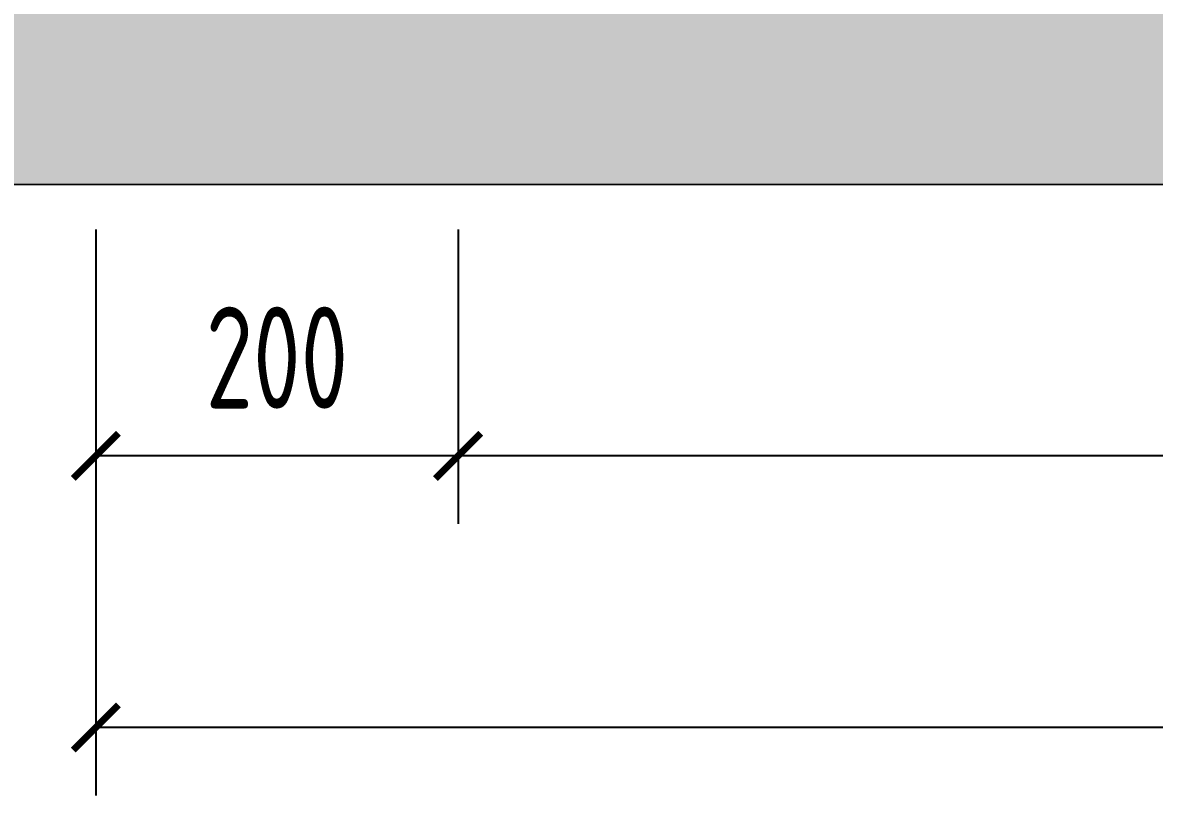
# Model space of a CAD drawing. Header units: millimetres. Extents: x 3162 to 221128, y -144913 to 11496.
# Drawn here: x 29792 to 30417, y -43108 to -42681 of the extents above; entities that cross this region are included whole.
import ezdxf

# ---------------------------------------------------------------- set-up
doc = ezdxf.new("R2010")
doc.units = ezdxf.units.MM
doc.header["$LTSCALE"] = 10
doc.layers.get('Defpoints').update_dxf_attribs({"color": 250})
for name, color, linetype, lineweight in [('FC-Hatch【平面填充】', 250, 'Continuous', 0), ('RC-dimensions', 44, 'Continuous', 0), ('Wall【立面墙】', 252, 'Continuous', 0)]:
    doc.layers.add(name, color=color, linetype=linetype, lineweight=lineweight)
doc.styles.add('尺寸标注', font='ARCHS.SHX', dxfattribs={"width": 0.8})
doc.dimstyles.new('海龙1：25', dxfattribs={"dimscale": 25, "dimtxt": 2.25, "dimasz": 1, "dimexe": 1.5, "dimexo": 1, "dimgap": 1, "dimtad": 1, "dimdec": 0, "dimrnd": 5, "dimdsep": 46, "dimtxsty": '尺寸标注', "dimblk": 'ARCHTICK', "dimblk1": 'ARCHTICK', "dimblk2": 'ARCHTICK', "dimcen": 1, "dimclrd": 44, "dimclre": 44, "dimclrt": 2, "dimadec": 0, "dimazin": 0, "dimtfac": 1, "dimtdec": 0, "dimtix": 1, "dimtmove": 2, "dimatfit": 3, "dimldrblk": 'hl_arrow2', "dimfxl": 5, "dimfxlon": 1, "dimarcsym": 0})

# ---------------------------------------------------------------- blocks, each defined once
blk = doc.blocks.new('_ArchTick')
at = {"color": 2, "linetype": 'ByBlock', "const_width": 0.15}
blk.add_lwpolyline([(-0.5, -0.5), (0.5, 0.5)], dxfattribs=at)
blk = doc.blocks.new('*D1194')
at = {"layer": 'Defpoints', "color": 0, "transparency": 16777216}
for p in [(29832.74, -42770.6), (36582.74, -42770.6), (29832.74, -43070.6)]:
    blk.add_point(p, dxfattribs=at)
at = {"layer": 'RC-dimensions', "color": 44, "lineweight": -2, "transparency": 16777216}
for p, q in [((29832.74, -42945.6), (29832.74, -43108.1)), ((36582.74, -42945.6), (36582.74, -43108.1)), ((36582.74, -43070.6), (29832.74, -43070.6))]:
    blk.add_line(p, q, dxfattribs=at)
at = {"layer": 'RC-dimensions', "color": 44, "lineweight": -2, "transparency": 16777216, "xscale": 25, "yscale": 25, "zscale": 25, "rotation": 180}
blk.add_blockref('_ArchTick', (29832.74, -43070.6), dxfattribs=at)
at = {"layer": 'RC-dimensions', "color": 44, "lineweight": -2, "transparency": 16777216, "xscale": 25, "yscale": 25, "zscale": 25}
blk.add_blockref('_ArchTick', (36582.74, -43070.6), dxfattribs=at)
at = {"layer": 'RC-dimensions', "color": 2, "transparency": 16777216, "insert": (33207.74, -43016.31), "char_height": 56.25, "attachment_point": 5, "style": '尺寸标注'}
blk.add_mtext('6750', dxfattribs=at)
blk = doc.blocks.new('hl_arrow2')
at = {"color": 2}
blk.add_line((-0.221, 0), (-1, 0), dxfattribs=at)
blk.add_lwpolyline([(-0.221, 0), (-0.861, -0.689), (-0.654, -0.862), (0, 0), (-0.654, 0.862), (-0.861, 0.689)], close=True, dxfattribs=at)
for points in [[(-0.861, 0.689), (-0.654, 0.862), (-0.221, 0), (0, 0)], [(-0.861, -0.689), (-0.654, -0.862), (-0.221, 0), (0, 0)]]:
    blk.add_solid(points, dxfattribs=at)
blk = doc.blocks.new('*D1280')
at = {"layer": 'Defpoints', "color": 0, "transparency": 16777216}
for p in [(29832.74, -42770.6), (30032.74, -42770.6), (29832.74, -42920.6)]:
    blk.add_point(p, dxfattribs=at)
at = {"layer": 'RC-dimensions', "color": 44, "lineweight": -2, "transparency": 16777216}
for p, q in [((29832.74, -42795.6), (29832.74, -42958.1)), ((30032.74, -42795.6), (30032.74, -42958.1)), ((30032.74, -42920.6), (29832.74, -42920.6))]:
    blk.add_line(p, q, dxfattribs=at)
at = {"layer": 'RC-dimensions', "color": 44, "lineweight": -2, "transparency": 16777216, "xscale": 25, "yscale": 25, "zscale": 25, "rotation": 180}
blk.add_blockref('_ArchTick', (29832.74, -42920.6), dxfattribs=at)
at = {"layer": 'RC-dimensions', "color": 44, "lineweight": -2, "transparency": 16777216, "xscale": 25, "yscale": 25, "zscale": 25}
blk.add_blockref('_ArchTick', (30032.74, -42920.6), dxfattribs=at)
at = {"layer": 'RC-dimensions', "color": 2, "transparency": 16777216, "insert": (29932.74, -42866.31), "char_height": 56.25, "attachment_point": 5, "style": '尺寸标注'}
blk.add_mtext('200', dxfattribs=at)
blk = doc.blocks.new('*D1281')
at = {"layer": 'Defpoints', "color": 0, "transparency": 16777216}
for p in [(30032.74, -42770.6), (31232.74, -42770.6), (30032.74, -42920.6)]:
    blk.add_point(p, dxfattribs=at)
at = {"layer": 'RC-dimensions', "color": 44, "lineweight": -2, "transparency": 16777216}
for p, q in [((30032.74, -42795.6), (30032.74, -42958.1)), ((31232.74, -42795.6), (31232.74, -42958.1)), ((31232.74, -42920.6), (30032.74, -42920.6))]:
    blk.add_line(p, q, dxfattribs=at)
at = {"layer": 'RC-dimensions', "color": 44, "lineweight": -2, "transparency": 16777216, "xscale": 25, "yscale": 25, "zscale": 25, "rotation": 180}
blk.add_blockref('_ArchTick', (30032.74, -42920.6), dxfattribs=at)
at = {"layer": 'RC-dimensions', "color": 44, "lineweight": -2, "transparency": 16777216, "xscale": 25, "yscale": 25, "zscale": 25}
blk.add_blockref('_ArchTick', (31232.74, -42920.6), dxfattribs=at)
at = {"layer": 'RC-dimensions', "color": 2, "transparency": 16777216, "insert": (30632.74, -42866.31), "char_height": 56.25, "attachment_point": 5, "style": '尺寸标注'}
blk.add_mtext('1200', dxfattribs=at)

msp = doc.modelspace()

# ---------------------------------------------------------------- hatches: boundary and pattern name
at = {"layer": 'FC-Hatch【平面填充】'}
h = msp.add_hatch(dxfattribs=at)
h.set_pattern_fill('钢筋混凝土', color=256, scale=50, angle=180, style=0, pattern_type=2)
h.set_pattern_definition([(225, (0, -2882.83), (35.35534, -35.35534), []), (230, (0, -2882.83), (-71.72602, 6.27522), [7.5, -82.5]), (175, (0, -2882.83), (13.87511, -75.21923), [6, -66]), (280.4514, (-5.98, -2882.31), (-57.85092, -68.94393), [6.374, -70.1142]), (226.1842, (-2e-15, -2902.83), (-106.72409, 16.55189), [11.25, -123.75]), (276.6356, (-8.89, -2901.45), (-93.46626, -97.41178), [9.56105, -105.1713]), (171.1842, (-2e-15, -2902.83), (-93.46618, -97.41189), [9, -99]), (201, (-10, -2897.83), (-59.6907, 40.26189), [7.5, -82.5]), (146, (-10, -2897.83), (-24.33156, -72.51501), [6, -66]), (251.4514, (-14.974, -2894.477), (-84.02223, -32.25304), [6.374, -70.1142]), (217.5, (0, -2882.832), (-1.215986, -33.289385), [0.5, -65.2, 0.5, -67, 0.5, -66.25]), (187.5, (0, -2882.83), (-26.306954, -39.441171), [0.5, -38.2, 0.5, -63.7, 0.5, -25.25]), (147.5, (22.3, -2882.832), (-53.382244, 2.255487), [0.5, -25, 0.5, -78, 0.5, -103.5]), (137.5, (32.3, -2882.83), (-58.318617, -10.0105), [0.5, -32.5, 0.5, -51.8, 0.5, -73.5])])
h.paths.add_polyline_path([(29532.74, -42770.6), (29532.74, -42670.6), (36882.74, -42670.6), (36882.74, -42770.6)])

# ---------------------------------------------------------------- linework, layer by layer
at = {"layer": 'Wall【立面墙】'}
msp.add_lwpolyline([(29532.74, -42770.6), (29532.74, -42770.6), (36882.74, -42770.6), (36882.74, -42770.6)], close=True, dxfattribs=at)

# ---------------------------------------------------------------- dimensions: what is measured, and where the dimension line sits
at = {"layer": 'RC-dimensions'}
for base, p1, p2, picture, middle in [((29832.74, -43070.6), (36582.74, -42770.6), (29832.74, -42770.6), '*D1194', (33207.74, -43016.31)), ((29832.74, -42920.6), (30032.74, -42770.6), (29832.74, -42770.6), '*D1280', (29932.74, -42866.31)), ((30032.74, -42920.6), (31232.74, -42770.6), (30032.74, -42770.6), '*D1281', (30632.74, -42866.31))]:
    dim = msp.add_linear_dim(base=base, p1=p1, p2=p2, angle=180, dimstyle='海龙1：25', override={"dimscale": 25, "dimtxsty": '尺寸标注', "dimblk1": 'ArchTick', "dimblk2": 'ArchTick', "dimsah": 1, "dimclrt": 2}, dxfattribs=at)
    dim.commit()
    dim.dimension.update_dxf_attribs({"geometry": picture, "text_midpoint": middle})

doc.saveas('drawing.dxf')
